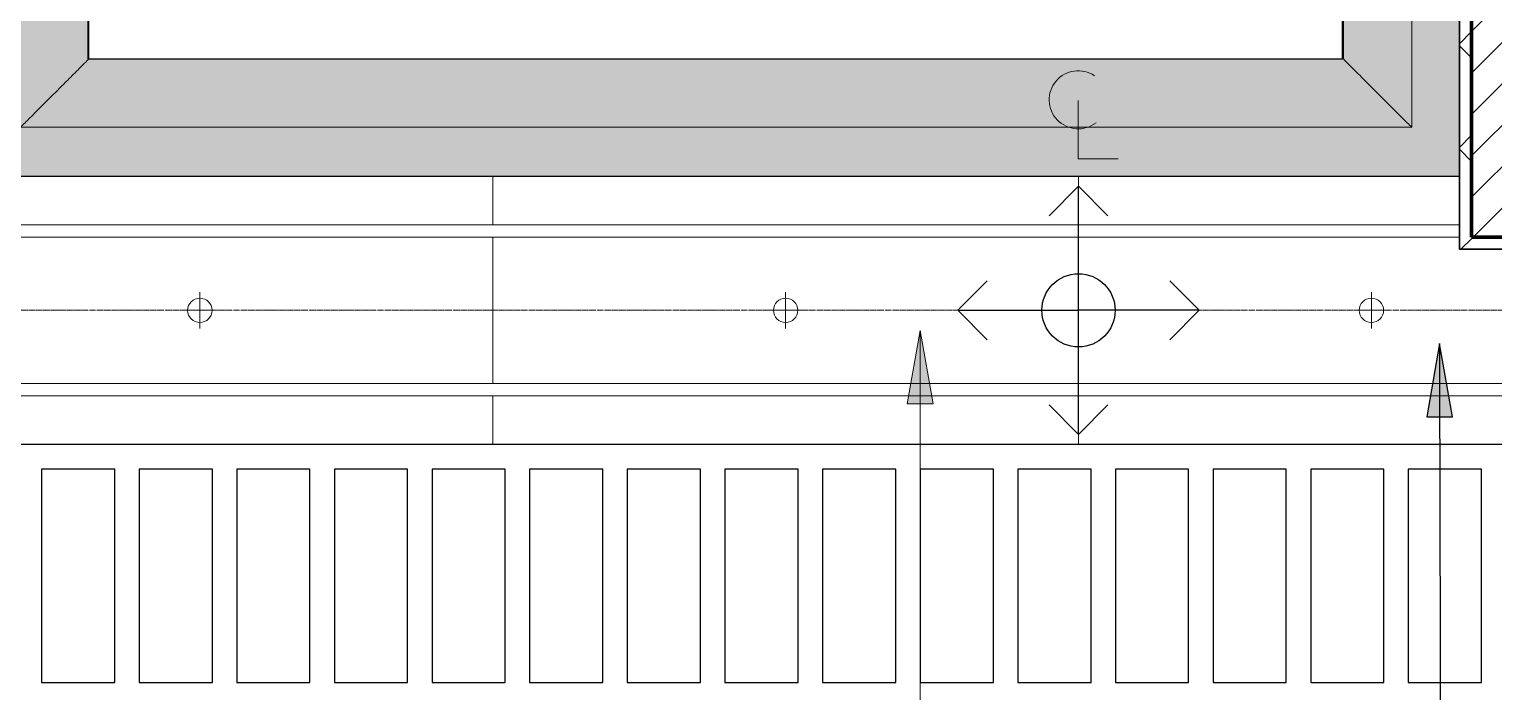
# Model space of a CAD drawing. Header units: millimetres. Extents: x -794334 to -714814, y -17806 to 22403.
# Drawn here: x -754681 to -748681, y 2016 to 4731 of the extents above; entities that cross this region are included whole.
import ezdxf
from ezdxf.xclip import XClip

# ---------------------------------------------------------------- set-up
doc = ezdxf.new("R2010")
doc.units = ezdxf.units.MM
doc.header["$XCLIPFRAME"] = 0
doc.linetypes.add('DPA_Grid _ Level 100', pattern=[10, 5.5, -1.6, 1.3, -1.6])
doc.layers.add('000 - WIPEOUT', color=250, linetype='Continuous')
doc.layers.add('A11_ALU.SOLID SHEET', color=2, linetype='Continuous')
for name, color, linetype, lineweight in [('A-ANNO-NOTE', 3, 'Continuous', 25), ('A-DETL-GENF', 2, 'Continuous', 9), ('A-GENM', 1, 'Continuous', 9), ('A-GLAZ-CURT', 2, 'Continuous', 9), ('A-WALL', 5, 'Continuous', 35), ('A-WALL-FNSH', 2, 'Continuous', 35), ('A-WALL-PATT', 1, 'Continuous', 35), ('E-LITE-EQPM', 2, 'Continuous', 9), ('G-ANNO-TEXT', 3, 'Continuous', 9), ('S-GRID', 251, 'Continuous', 9)]:
    doc.layers.add(name, color=color, linetype=linetype, lineweight=lineweight)
pattern_1 = [(45, (0, 0), (-212.13203, 212.13203), []), (135, (0, 0), (-212.13203, -212.13203), [])]

# ---------------------------------------------------------------- blocks, each defined once
blk = doc.blocks.new('M_Centreline - Centreline-12570908-4252-01 ENLARGED CONCOURSE LEVEL - REFLECTED CEILING PLAN - SHEET 3')
at = {"layer": 'A-ANNO-NOTE', "lineweight": 18}
for p, q in [((-0.011, 0.592), (-0.011, -1.789)), ((-0.011, -1.789), (1.619, -1.789))]:
    blk.add_line(p, q, dxfattribs=at)
blk.add_arc((-0.011, 0.627), 1.191, 55.77551, 308.03717, dxfattribs=at)
blk = doc.blocks.new('DPA_AN_Setting out - Center-8732820-4252-01 ENLARGED CONCOURSE LEVEL - REFLECTED CEILING PLAN - SHEET 3')
at = {"layer": 'A-ANNO-NOTE'}
for p, q in [((-1.206, 3.877), (0, 5.083)), ((1.206, 3.877), (0, 5.083)), ((0, 0), (0, 5.083)), ((-3.744, 1.206), (-4.95, 0)), ((3.744, 1.206), (4.95, 0)), ((-3.744, -1.206), (-4.95, 0)), ((-4.95, 0), (0, 0)), ((4.95, 0), (0, 0)), ((3.744, -1.206), (4.95, 0)), ((0, -5.083), (0, 0)), ((-1.206, -3.877), (0, -5.083)), ((1.206, -3.877), (0, -5.083))]:
    blk.add_line(p, q, dxfattribs=at)
blk.add_circle((0, 0), 1.5, dxfattribs=at)
blk = doc.blocks.new('*U804')
at = {"layer": 'S-GRID', "linetype": 'DPA_Grid _ Level 100'}
blk.add_line((57942.9, 0), (-14128.9, 0), dxfattribs=at)
blk = doc.blocks.new('System Panel - DPA_Metal Ceiling Rectangular Panel-13151137-4252-01 ENLARGED CONCOURSE LEVEL - REFLECTED CEILING PLAN - SHEET 3')
at = {"layer": 'A-GLAZ-CURT'}
for p, q in [((-750382.3, 3929), (-750382.3, 4129)), ((-750382.3, 4129), (-748821.9, 4129)), ((-748821.9, 4129), (-750382.3, 4129)), ((-750382.3, 4129), (-750382.3, 3929)), ((-748821.9, 4129), (-748821.9, 3929)), ((-748821.9, 3929), (-748821.9, 4129)), ((-748821.9, 3929), (-750382.3, 3929)), ((-750382.3, 3929), (-748821.9, 3929))]:
    blk.add_line(p, q, dxfattribs=at)
blk = doc.blocks.new('System Panel - DPA-AR_Metal Ceiling Rectangular Panel-13139259-4252-01 ENLARGED CONCOURSE LEVEL - REFLECTED CEILING PLAN - SHEET 3')
at = {"layer": 'A-GLAZ-CURT'}
for p, q in [((-735997.4, 4129), (-738397.4, 4129)), ((-738397.4, 4129), (-738397.4, 3929)), ((-738397.4, 3929), (-738397.4, 4129)), ((-738397.4, 4129), (-735997.4, 4129)), ((-735997.4, 3929), (-735997.4, 4129)), ((-735997.4, 4129), (-735997.4, 3929)), ((-738397.4, 3929), (-735997.4, 3929)), ((-735997.4, 3929), (-738397.4, 3929))]:
    blk.add_line(p, q, dxfattribs=at)
blk = doc.blocks.new('System Panel - DPA-AR_Metal Ceiling Rectangular Panel-13151134-4252-01 ENLARGED CONCOURSE LEVEL - REFLECTED CEILING PLAN - SHEET 3')
at = {"layer": 'A-GLAZ-CURT'}
for p, q in [((-754907.4, 3929), (-754907.4, 4129)), ((-754907.4, 4129), (-752782.3, 4129)), ((-752782.3, 4129), (-754907.4, 4129)), ((-754907.4, 4129), (-754907.4, 3929)), ((-752782.3, 4129), (-752782.3, 3929)), ((-752782.3, 3929), (-752782.3, 4129)), ((-752782.3, 3929), (-754907.4, 3929)), ((-754907.4, 3929), (-752782.3, 3929))]:
    blk.add_line(p, q, dxfattribs=at)
blk = doc.blocks.new('System Panel - DPA-AR_Metal Ceiling Rectangular Panel-13151225-4252-01 ENLARGED CONCOURSE LEVEL - REFLECTED CEILING PLAN - SHEET 3')
at = {"layer": 'A-GLAZ-CURT'}
for p, q in [((-750382.3, 3279), (-750382.3, 3879)), ((-750382.3, 3879), (-748821.9, 3879)), ((-748821.9, 3879), (-750382.3, 3879)), ((-750382.3, 3879), (-750382.3, 3279)), ((-748821.9, 3879), (-748821.9, 3829)), ((-748821.9, 3829), (-748821.9, 3879)), ((-748821.9, 3829), (-747982.3, 3829)), ((-747982.3, 3829), (-748821.9, 3829)), ((-747982.3, 3829), (-747982.3, 3279)), ((-747982.3, 3279), (-747982.3, 3829)), ((-747982.3, 3279), (-750382.3, 3279)), ((-750382.3, 3279), (-747982.3, 3279))]:
    blk.add_line(p, q, dxfattribs=at)
blk = doc.blocks.new('System Panel - DPA-AR_Metal Ceiling Rectangular Panel-V30-4252-01 ENLARGED CONCOURSE LEVEL - REFLECTED CEILING PLAN - SHEET 3')
at = {"layer": 'A-GLAZ-CURT'}
for p, q in [((-773182.4, 3879), (-775582.4, 3879)), ((-775582.4, 3879), (-775582.4, 3279)), ((-775582.4, 3279), (-775582.4, 3879)), ((-775582.4, 3879), (-773182.4, 3879)), ((-773182.4, 3279), (-773182.4, 3879)), ((-773182.4, 3879), (-773182.4, 3279)), ((-775582.4, 3279), (-773182.4, 3279)), ((-773182.4, 3279), (-775582.4, 3279))]:
    blk.add_line(p, q, dxfattribs=at)
blk = doc.blocks.new('System Panel - DPA-AR_Metal Ceiling Rectangular Panel-13151104-4252-01 ENLARGED CONCOURSE LEVEL - REFLECTED CEILING PLAN - SHEET 3')
at = {"layer": 'A-GLAZ-CURT'}
for p, q in [((-754907.4, 3279), (-754907.4, 3879)), ((-754907.4, 3879), (-752782.3, 3879)), ((-752782.3, 3879), (-754907.4, 3879)), ((-754907.4, 3879), (-754907.4, 3279)), ((-752782.3, 3879), (-752782.3, 3279)), ((-752782.3, 3279), (-752782.3, 3879)), ((-752782.3, 3279), (-754907.4, 3279)), ((-754907.4, 3279), (-752782.3, 3279))]:
    blk.add_line(p, q, dxfattribs=at)
blk = doc.blocks.new('Curved Concourse Ceiling8 - Curved Concourse Ceiling-12516553-4252-01 ENLARGED CONCOURSE LEVEL - REFLECTED CEILING PLAN - SHEET 3')
at = {"layer": 'A-GENM'}
h = blk.add_hatch(color=256, dxfattribs=at)
h.paths.add_polyline_path([(-748821.9, 4129), (-748821.9, 9894), (-754917.3, 9894), (-754917.2, 4129), (-749214.9, 4129)])
h.paths.add_polyline_path([(-754645, 4329), (-754717.3, 4329), (-754717.3, 9694), (-749017.3, 9694), (-749017.3, 4329), (-753559, 4329)])
for points in [[(-754717.3, 4329), (-754437.3, 4609), (-754437.3, 9414), (-754717.3, 9694), (-754717.3, 4367.5)], [(-749017.3, 4329), (-749017.3, 9694), (-749297.3, 9414), (-749297.3, 4609), (-749055.8, 4367.5)], [(-754717.3, 4329), (-749017.3, 4329), (-749297.3, 4609), (-754437.3, 4609), (-754678.8, 4367.5)]]:
    blk.add_hatch(color=256, dxfattribs=at).paths.add_polyline_path(points)
for p, q in [((-749017.3, 4329), (-749017.3, 9694)), ((-749017.3, 4329), (-749017.3, 9694)), ((-754437.3, 4609), (-754437.3, 9414)), ((-754437.3, 9414), (-754437.3, 4609)), ((-749297.3, 9414), (-749297.3, 4609)), ((-749297.3, 4609), (-749297.3, 9414)), ((-749297.3, 4609), (-754437.3, 4609)), ((-754437.3, 4609), (-749297.3, 4609)), ((-754717.3, 4329), (-749017.3, 4329)), ((-754717.3, 4329), (-749017.3, 4329)), ((-748821.9, 4129), (-754917.3, 4129)), ((-754917.3, 4129), (-748821.9, 4129))]:
    blk.add_line(p, q, dxfattribs=at)
for points in [[(-754717.8, 4328.5), (-754705.4, 4340.9), (-754676.2, 4370.1), (-754637.1, 4409.2), (-754603.8, 4442.6), (-754581.6, 4464.7), (-754558.9, 4487.4), (-754535.6, 4510.8), (-754511.7, 4534.6), (-754479.3, 4567.1), (-754454.3, 4592.1), (-754437.3, 4609)], [(-749016.8, 4328.5), (-749029.2, 4340.9), (-749058.5, 4370.1), (-749097.5, 4409.2), (-749130.9, 4442.6), (-749153, 4464.7), (-749175.7, 4487.4), (-749199.1, 4510.8), (-749222.9, 4534.6), (-749255.4, 4567), (-749280.4, 4592), (-749297.3, 4609)]]:
    blk.add_open_spline(points, degree=3, knots=[0.5634623, 0.5634623, 0.5634623, 0.5634623, 0.6363636, 0.7272727, 0.7613636, 0.7954545, 0.8295455, 0.8636364, 0.8977273, 0.9318182, 1, 1, 1, 1], dxfattribs=at)
blk = doc.blocks.new('*U1029')
at = {"layer": 'A-GENM'}
blk.add_blockref('Curved Concourse Ceiling8 - Curved Concourse Ceiling-12516553-4252-01 ENLARGED CONCOURSE LEVEL - REFLECTED CEILING PLAN - SHEET 3', (778882.4, -3579), dxfattribs=at)
at = {"layer": 'A-GLAZ-CURT'}
for name, p in [('System Panel - DPA-AR_Metal Ceiling Rectangular Panel-13151134-4252-01 ENLARGED CONCOURSE LEVEL - REFLECTED CEILING PLAN - SHEET 3', (778882.4, -3579)), ('System Panel - DPA_Metal Ceiling Rectangular Panel-13151137-4252-01 ENLARGED CONCOURSE LEVEL - REFLECTED CEILING PLAN - SHEET 3', (778882.4, -3579)), ('System Panel - DPA-AR_Metal Ceiling Rectangular Panel-13151104-4252-01 ENLARGED CONCOURSE LEVEL - REFLECTED CEILING PLAN - SHEET 3', (778882.4, -3579)), ('System Panel - DPA-AR_Metal Ceiling Rectangular Panel-13151225-4252-01 ENLARGED CONCOURSE LEVEL - REFLECTED CEILING PLAN - SHEET 3', (778882.4, -3579)), ('System Panel - DPA-AR_Metal Ceiling Rectangular Panel-13139259-4252-01 ENLARGED CONCOURSE LEVEL - REFLECTED CEILING PLAN - SHEET 3', (764497.4, -4479)), ('System Panel - DPA-AR_Metal Ceiling Rectangular Panel-13139259-4252-01 ENLARGED CONCOURSE LEVEL - REFLECTED CEILING PLAN - SHEET 3', (766897.4, -4479))]:
    blk.add_blockref(name, p, dxfattribs=at)
at = {"layer": 'A-GLAZ-CURT', "extrusion": (0, 0, -1)}
for name, p in [('System Panel - DPA-AR_Metal Ceiling Rectangular Panel-13139259-4252-01 ENLARGED CONCOURSE LEVEL - REFLECTED CEILING PLAN - SHEET 3', (709897.3, -3579)), ('System Panel - DPA-AR_Metal Ceiling Rectangular Panel-V30-4252-01 ENLARGED CONCOURSE LEVEL - REFLECTED CEILING PLAN - SHEET 3', (747082.4, -3579)), ('System Panel - DPA-AR_Metal Ceiling Rectangular Panel-13151134-4252-01 ENLARGED CONCOURSE LEVEL - REFLECTED CEILING PLAN - SHEET 3', (728807.3, -4479))]:
    blk.add_blockref(name, p, dxfattribs=at)
blk = doc.blocks.new('*U1228')
for points in [[(0, 0), (6100, 0), (6100, 5765), (0, 5765)], [(480, 480), (5620, 480), (5620, 5285), (480, 5285)]]:
    blk.add_lwpolyline(points, close=True)
blk = doc.blocks.new('*U1240')
at = {"color": 3}
for points in [[(-437.5, -9450), (437.5, -9450), (437.5, -9750), (-437.5, -9750)], [(-437.5, -9850), (437.5, -9850), (437.5, -10150), (-437.5, -10150)], [(-437.5, -10250), (437.5, -10250), (437.5, -10550), (-437.5, -10550)], [(-437.5, -10650), (437.5, -10650), (437.5, -10950), (-437.5, -10950)], [(-437.5, -11050), (437.5, -11050), (437.5, -11350), (-437.5, -11350)], [(-437.5, -11450), (437.5, -11450), (437.5, -11750), (-437.5, -11750)], [(-437.5, -11850), (437.5, -11850), (437.5, -12150), (-437.5, -12150)], [(-437.5, -12250), (437.5, -12250), (437.5, -12550), (-437.5, -12550)], [(-437.5, -12650), (437.5, -12650), (437.5, -12950), (-437.5, -12950)], [(-437.5, -13050), (437.5, -13050), (437.5, -13350), (-437.5, -13350)], [(-437.5, -13450), (437.5, -13450), (437.5, -13750), (-437.5, -13750)], [(-437.5, -13850), (437.5, -13850), (437.5, -14150), (-437.5, -14150)], [(-437.5, -14250), (437.5, -14250), (437.5, -14550), (-437.5, -14550)], [(-437.5, -14650), (437.5, -14650), (437.5, -14950), (-437.5, -14950)], [(-437.5, -15050), (437.5, -15050), (437.5, -15350), (-437.5, -15350)]]:
    blk.add_wipeout(points, dxfattribs=at).dxf.layer = '000 - WIPEOUT'
at = {"layer": 'A11_ALU.SOLID SHEET', "color": 0, "linetype": 'ByBlock'}
for points in [[(-437.5, -9750), (437.5, -9750), (437.5, -9450), (-437.5, -9450)], [(-437.5, -10150), (437.5, -10150), (437.5, -9850), (-437.5, -9850)], [(-437.5, -10550), (437.5, -10550), (437.5, -10250), (-437.5, -10250)], [(-437.5, -10950), (437.5, -10950), (437.5, -10650), (-437.5, -10650)], [(-437.5, -11350), (437.5, -11350), (437.5, -11050), (-437.5, -11050)], [(-437.5, -11750), (437.5, -11750), (437.5, -11450), (-437.5, -11450)], [(-437.5, -12150), (437.5, -12150), (437.5, -11850), (-437.5, -11850)], [(-437.5, -12550), (437.5, -12550), (437.5, -12250), (-437.5, -12250)], [(-437.5, -12950), (437.5, -12950), (437.5, -12650), (-437.5, -12650)], [(-437.5, -13350), (437.5, -13350), (437.5, -13050), (-437.5, -13050)], [(-437.5, -13750), (437.5, -13750), (437.5, -13450), (-437.5, -13450)], [(-437.5, -14150), (437.5, -14150), (437.5, -13850), (-437.5, -13850)], [(-437.5, -14550), (437.5, -14550), (437.5, -14250), (-437.5, -14250)], [(-437.5, -14950), (437.5, -14950), (437.5, -14650), (-437.5, -14650)], [(-437.5, -15350), (437.5, -15350), (437.5, -15050), (-437.5, -15050)]]:
    blk.add_lwpolyline(points, close=True, dxfattribs=at)
blk = doc.blocks.new('*U1630')
for points in [[(-4139.5, 6315), (-75674.9, 6315), (-75674.9, 550), (-4139.5, 550)], [(22690, -750), (19166.4, -750), (19116.4, -700), (18966.4, -550), (-101025.4, -550), (-101025.4, -6705), (-96300, -6705), (-96300, -7350), (-94497.6, -7350), (17250, -7350), (17250, -6850), (18300, -6850), (22690, -6850)]]:
    blk.add_lwpolyline(points, close=True)
blk.add_blockref('*U1228', (-10239.5, 550))
at = {"layer": 'A11_ALU.SOLID SHEET', "color": 0, "linetype": 'ByBlock', "rotation": 90}
blk.add_blockref('*U1240', (-19400, -1088), dxfattribs=at)
blk = doc.blocks.new('LGF_DL_SAA_LowPower_DL1a - LGF_DL_SAA_LowPower_DL1a-8832329-4150-01 CONCOURSE LEVEL - REFLECTED CEILING PLAN')
at = {"layer": 'A-DETL-GENF'}
for p, q in [((0, 75), (0, -75)), ((72.5, 0), (-72.5, 0))]:
    blk.add_line(p, q, dxfattribs=at)
blk.add_circle((0, 0), 50, dxfattribs=at)
blk = doc.blocks.new('C-1-PP19-AR-4150-01-B_20250901-115810_EXDOWNLIGHT')
at = {"layer": 'E-LITE-EQPM', "extrusion": (0, 0, -1), "rotation": 180}
for p in [(9300, 0), (6900, 0), (4500, 0)]:
    blk.add_blockref('LGF_DL_SAA_LowPower_DL1a - LGF_DL_SAA_LowPower_DL1a-8832329-4150-01 CONCOURSE LEVEL - REFLECTED CEILING PLAN', p, dxfattribs=at)

msp = doc.modelspace()

# ---------------------------------------------------------------- block references
at = {"layer": 'A11_ALU.SOLID SHEET'}
ref = msp.add_blockref('*U1630', (-744681.2, 3579), dxfattribs=at)
XClip(ref).set_block_clipping_path([(-45802.4668593339, -9620.0029952967), (23702.8690583039, 10334.9999958097)])

# ---------------------------------------------------------------- next in the draw order: hatches: boundary and pattern name
at = {"layer": 'A-ANNO-NOTE'}
msp.add_hatch(color=256, dxfattribs=at).paths.add_polyline_path([(-748903.4, 3442.4), (-748955.8, 3142.3), (-748850.1, 3142.5)])
at = {"layer": 'A-WALL-PATT', "lineweight": 9}
h = msp.add_hatch(dxfattribs=at)
h.set_pattern_fill('FP_2', color=256, style=0, pattern_type=2)
h.set_pattern_definition([(45, (0, 0), (-84.852814, 84.852814), [])])
h.paths.add_polyline_path([(-748671.9, 3879), (-748571.9, 3879), (-748571.9, 9944), (-748771.9, 9944), (-748771.9, 3879)])
h = msp.add_hatch(dxfattribs=at)
h.set_pattern_fill('FP_5', color=256, style=0, pattern_type=2)
h.set_pattern_definition(pattern_1)
h.paths.add_polyline_path([(-748821.9, 3829), (-748771.9, 3829), (-748771.9, 9894), (-748821.9, 9894), (-748821.9, 4419.9)])
h = msp.add_hatch(dxfattribs=at)
h.set_pattern_fill('FP_5', color=256, style=0, pattern_type=2)
h.set_pattern_definition(pattern_1)
h.paths.add_polyline_path([(-745857.3, 3829), (-745857.3, 3879), (-746182.4, 3879), (-746182.4, 3829)])
h.paths.add_polyline_path([(-747382.4, 3829), (-747382.4, 3879), (-748771.9, 3879), (-748771.9, 3829), (-748128.9, 3829)])
at = {"layer": 'G-ANNO-TEXT'}
msp.add_hatch(color=7, dxfattribs=at).paths.add_polyline_path([(-751031.1, 3496.1), (-751084, 3196.1), (-750978.2, 3196.1)])

# ---------------------------------------------------------------- next in the draw order: linework, layer by layer
at = {"layer": 'A-ANNO-NOTE'}
for p, q in [((-748903.4, 3442.4), (-748955.8, 3142.3)), ((-748850.1, 3142.5), (-748903.4, 3442.4)), ((-748903.4, 3442.4), (-748881.1, -11249.3)), ((-748955.8, 3142.3), (-748850.1, 3142.5))]:
    msp.add_line(p, q, dxfattribs=at)
at = {"layer": 'A-WALL', "color": 7, "lineweight": 70}
for p, q in [((-748771.9, 3879), (-748771.9, 9944)), ((-748571.9, 3879), (-748771.9, 3879))]:
    msp.add_line(p, q, dxfattribs=at)
at = {"layer": 'A-WALL-FNSH', "color": 250}
for p, q in [((-748821.9, 3829), (-748821.9, 9894)), ((-748771.9, 9894), (-748771.9, 3879)), ((-748771.9, 3879), (-748571.9, 3879)), ((-748771.9, 3829), (-748821.9, 3829)), ((-747382.4, 3829), (-748771.9, 3829))]:
    msp.add_line(p, q, dxfattribs=at)
at = {"layer": 'G-ANNO-TEXT', "color": 10}
for p, q in [((-751031.1, 3496.1), (-751084, 3196.1)), ((-750978.2, 3196.1), (-751031.1, 3496.1)), ((-751031.1, 3496.1), (-751031.1, -11329.3)), ((-751084, 3196.1), (-750978.2, 3196.1))]:
    msp.add_line(p, q, dxfattribs=at)

# ---------------------------------------------------------------- next in the draw order: block references
for name in ['*U804', '*U1029']:
    msp.add_blockref(name, (-778882.4, 3579))
ref = msp.add_blockref('C-1-PP19-AR-4150-01-B_20250901-115810_EXDOWNLIGHT', (-744682.4, 3579))
XClip(ref).set_block_clipping_path([(-45801.3280238605, -9620.0029952967), (23704.0078937773, 10334.9999958097)])
at = {"layer": 'A-ANNO-NOTE', "xscale": 100, "yscale": 100, "zscale": 100}
for name, p in [('M_Centreline - Centreline-12570908-4252-01 ENLARGED CONCOURSE LEVEL - REFLECTED CEILING PLAN - SHEET 3', (-750382.4, 4379)), ('DPA_AN_Setting out - Center-8732820-4252-01 ENLARGED CONCOURSE LEVEL - REFLECTED CEILING PLAN - SHEET 3', (-750382.4, 3579))]:
    msp.add_blockref(name, p, dxfattribs=at)

doc.saveas('drawing.dxf')
